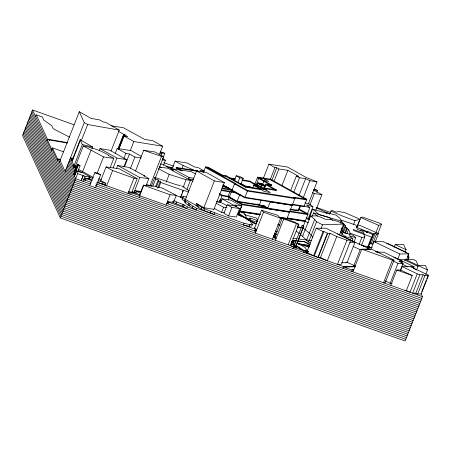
<?xml version="1.0" encoding="UTF-8"?>
<svg xmlns="http://www.w3.org/2000/svg" width="451" height="451" viewBox="0 0 451 451"><rect width="100%" height="100%" fill="white"/><g stroke="black" fill="none" stroke-linecap="round" stroke-linejoin="round"><path stroke-width="0.68" d="M307.892 246.409L308.168 245.073L298.461 243.884M73.874 124.718L32.573 109.976L22.55 135.548L60.287 217.918L405.133 341.024L422.502 296.702L421.065 293.567M35.584 116.555L36.255 114.853L42.36 117.029L43.786 120.152L51.747 125.598L53.173 128.721L69.623 137.2M46.724 140.87L47.394 139.167L36.255 114.853M49.328 140.689L49.773 139.551L67.492 142.612M51.307 150.871L52.474 147.889L63.676 151.886M57.254 160.686L57.92 158.977L60.575 159.417M59.408 162.23L79.297 111.701L91.034 118.393L99.705 119.921L103.2 121.917L105.681 122.351L119.284 130.108L111.104 150.984M65.113 171.521L84.292 122.593L79.297 111.701M71.292 159.699L71.963 157.997L73.225 158.532M80.165 139.849L71.884 160.99L72.233 161.069L80.52 139.928L80.165 139.849L82.324 144.557L74.037 165.697L75.413 166.019M81.281 140.83L87.674 124.521L119.284 130.108M72.949 166.475L73.614 164.767M73.744 168.217L74.415 166.509L75.717 166.819M76.647 168.426L74.855 167.468L83.272 145.983C92.122 147.471 100.691 150.516 108.488 155.037L108.55 155.426L108.223 155.364L113.799 158.34L110.23 167.451M77.617 164.012L73.609 174.238L74.218 174.655L78.226 164.429L77.617 164.012L73.767 174.588L74.218 174.655M73.806 174.672L77.814 164.44L80.081 165.726L77.826 171.476M74.24 175.625L78.249 165.399L77.814 164.44M74.516 176.228L76.523 171.115L83.209 172.936L90.854 177.26L85.014 176.223L77.657 173.596L76.523 171.115M60.287 217.918L77.657 173.596M93.318 177.457L82.629 171.628L91.051 150.149L83.272 145.989M91.852 148.903L92.607 146.987L80.52 139.928M83.198 175.563L81.157 180.676L83.159 175.557M83.007 181.336L85.014 176.223M85.171 178.072L84.506 179.774L85.538 180.293L86.209 178.59L85.171 178.072L90.183 178.962M99.243 150.566L100.009 148.616L109.762 150.211L126.703 159.671L123.901 166.825M89.264 179.03L89.935 177.322L89.242 176.972L88.571 178.675L92.286 180.287M89.681 185.66L94.761 172.705L97.286 173.043L100.612 174.796L95.539 187.751L94.575 187.25M97.14 173.223L103.521 156.948L113.799 158.34M100.556 180.992L106.07 166.932L119.222 168.775L137.183 178.635L131.416 193.338M102.546 184.166L103.211 182.463L105.793 183.348L105.122 185.057L97.32 182.305M115.191 153.605L117.204 148.464L131.032 150.611L141.129 156.271M118.021 148.672L123.67 134.257L125.203 134.855L124.465 134.736L118.816 149.157M118.077 149.36L123.986 134.285M118.776 149.146L123.912 136.039L127.734 136.676L124.465 134.736M113.128 167.828L116.95 158.075L126.703 159.671M106.07 166.932L112.632 170.534L106.622 185.88L103.431 184.126M116.465 168.708L117.728 165.483L128.879 167.411L144.743 175.901L143.858 175.766L148.858 178.624L146.079 185.722M123.912 158.504L125.925 153.363L129.46 154.045L134.894 157.016L141.129 157.968M130.209 150.724L133.806 141.552L162.687 146.242L159.35 154.761M124.425 166.887L129.46 154.045M130.362 168.573L134.894 157.016M135.565 170.963L143.672 150.279L154.981 151.998L163.657 156.756L155.296 178.089M127.977 193.502L133.986 178.156L137.183 178.635M129.781 194.144L130.452 192.442L135.999 193.107L136.664 191.399L140.825 191.895M132.137 191.331L133.975 192.329L139.787 177.502L148.858 178.624M141.112 191.433L135.266 190.705L134.595 192.408L139.9 195.041M143.441 185.181L139.37 195.582L139.635 195.717L143.706 185.322L143.441 185.181L155.899 186.37L158.126 187.515L161.847 187.87L176.296 195.322L173.235 203.119M139.291 197.538L139.957 195.835M160.934 156.035L161.965 153.413L160.533 152.613L164.852 153.312L162.54 159.214M149.85 186.173L161.503 156.435L163.657 156.756M151.412 185.908L154.755 177.384L176.02 184.589L180.406 185.665M152.788 186.224L155.618 179.008L154.755 177.384M163.425 165.421L165.444 160.28L162.569 158.667M155.629 186.477L158.2 179.915L155.618 179.008M156.435 186.883L158.752 180.986L158.2 179.915M157.658 188.061L160.229 181.505L158.752 180.986M158.724 187.774L160.781 182.525L160.229 181.505M171.014 168.499L171.459 167.366L172.823 167.546M166.165 182.131L169.193 174.402L158.329 168.584M171.786 169.593L175.118 161.086L187.43 163.065L194.381 166.943L198.028 167.53L204.523 171.149L199.894 170.41L202.572 171.904M172.716 170.94L173.483 168.99L191.213 171.645L195.458 173.973M180.451 170.348L176.138 167.958L176.341 167.445L197.155 170.732L198.88 171.69M166.007 205.132L170.083 194.736L176.296 195.322M167.873 201.777L167.208 203.48L167.981 203.897L168.651 202.189L167.873 201.777L173.556 202.313L172.35 201.693M182.119 168.178L183.145 165.562L175.118 161.086M174.041 200.588L173.37 202.296C177.553 204.985 182.745 205.47 186.691 208.633L187.357 206.924C183.602 203.807 177.542 203.08 174.221 200.605M175.946 203.756L176.612 202.054M183.089 187.458L186.122 179.729L190.457 180.31L186.928 189.324M180.513 197.442L181.798 194.167M182.311 192.853L183.083 190.886M180.688 197.752L183.337 190.232L188.642 192.098M188.292 179.487L189.059 177.536L193.874 178.207M183.191 196.196L182.723 197.335L185.073 199.483L185.789 201.039L192.938 206.203L196.737 208.334L196.072 210.036L188.157 205.132L185.124 202.747L184.408 201.185L182.052 199.038L183.191 196.196L186.297 197.093M182.475 206.084L183.14 204.382M184.408 201.185L185.073 199.483M213.729 209.766L224.378 182.587L206.581 172.586L196.568 170.923L185.412 199.398L198.964 207.015M197.155 170.732L196.957 171.245L176.138 167.958M183.444 206.699L184.115 204.996M185.124 202.747L185.789 201.039M188.157 205.132L188.828 203.429M189.285 205.865L189.95 204.162M203.412 172.451L205.6 166.876L208.469 167.332L222.687 175.225L226.16 175.772L245.547 186.539L265.211 189.645L270.38 192.515L264.596 191.602L259.426 188.732M192.267 207.905L192.938 206.203M234.492 183.647L205.363 167.473L208.232 167.93L208.469 167.332M196.602 203.604L195.943 205.318C200.949 210.222 207.804 211.784 214.016 214.501L214.687 212.793C208.469 210.081 201.62 208.514 196.608 203.61L203.88 207.697L213.887 209.354M197.403 206.49L198.068 204.788M201.09 209.112L201.76 207.409M203.717 208.103L214.366 180.93L224.378 182.587M203.813 210.572L204.478 208.869M208.232 167.93L222.456 175.822L222.687 175.225M210.341 212.906L211.012 211.198M222.456 175.822L225.923 176.369L226.16 175.772M219.4 202.336L222.157 195.3L219.13 193.569M225.962 187.216L226.193 186.618L222.743 186.071M220.477 202.651L221.982 198.818L230.472 200.047L241.781 205.972L238.275 214.918M214.214 208.356L221.565 212.37L223.566 207.257L226.954 207.702M221.92 195.779L227.896 196.726L230.044 191.235M221.858 188.619L230.534 189.989L230.765 189.392L244.989 197.29L292.4 204.777M234.357 180.4L236.155 175.811L239.628 176.358L243.247 178.37L240.935 184.273M228.178 200.018L231.34 191.951M293.979 198.074L294.841 198.553L247.424 191.066L234.497 183.89L235.095 183.985L235.332 183.388L234.734 183.292L231.825 190.705L232.423 190.801L232.66 190.204L222.952 184.814M227.236 204.816L223.893 213.34L228.556 215.944L236.245 217.032L239.582 208.509L235.118 206.028L227.236 204.816L231.899 207.421L239.582 208.509M237.976 182.413L239.774 177.824L243.247 178.37M228.556 215.944L231.899 207.421M242.672 185.141L242.875 184.628L240.851 184.307M227.896 196.726L236.944 201.749L239.819 194.415M235.569 206.445L236.07 205.171L241.781 205.972M236.059 206.699L236.561 205.425M240.834 184.121L245.259 186.573L245.457 186.06L250.085 186.793L251.805 187.751M225.923 176.369L245.316 187.137L245.547 186.539M242.001 180.411L249.538 181.601L249.741 181.088L257.279 185.276M289.728 211.592L242.317 204.106L239.408 211.525L260.024 214.777M232.457 190.717L231.859 190.621L244.786 197.797L247.661 190.469L295.072 197.955L286.825 219.011L284.761 218.684M250.085 186.793L249.882 187.306L245.259 186.573M252.774 187.875L253.981 184.792L258.609 185.519L265.07 189.11L266.231 189.29L265.994 189.888L264.838 189.708L258.372 186.116L253.75 185.389L260.21 188.975L260.447 188.377L253.981 184.792M292.282 204.782L303.94 206.626L306.815 199.297L270.617 179.199L257.583 177.142L254.714 184.47L257.453 184.904M256.05 185.068L258.874 177.857L263.502 178.59L268.672 181.46L264.049 180.727L262.764 184.008M256.963 185.31L257.927 182.847L261.394 183.394L265.273 185.547L264.309 188.011M258.372 186.116L258.609 185.519M252.47 224.203L249.922 224.598L244.143 223.313L243.478 225.015L249.251 226.306L251.799 225.912L252.47 224.203L250.666 222.258L249.95 220.697L247.345 218.983L237.519 214.394M246.9 220.116L247.345 218.983M261.163 183.991L265.041 186.145L261.569 185.592L257.696 183.439L261.163 183.991L261.394 183.394M263.294 178.455L268.897 164.164L287.49 167.033L306.353 177.542L317.019 181.849L308.366 203.931M260.171 188.338L261.467 189.054L261.23 189.651L259.939 188.93L260.447 188.377M260.841 187.464L261.805 185L265.273 185.547M257.73 220.144L257.183 220.511L250.655 218.183L249.2 218.402L248.535 220.111L249.989 219.885L256.518 222.213L257.064 221.847L257.73 220.144L256.343 218.002L244.442 214.642M249.989 219.885L250.655 218.183M263.412 188.45L263.643 187.858L276.362 189.865L276.13 190.463L263.412 188.45L265.994 189.888M249.251 226.306L249.922 224.598M264.325 188.45L266.022 184.121L271.806 185.034L271.57 185.632L265.786 184.718L276.13 190.463M264.838 189.708L265.07 189.11M258.942 206.028L261.259 200.126M270.397 179.233L274.975 167.546L276.779 167.8L278.836 168.984L287.901 170.326L298.917 176.442L296.335 176.065L290.732 190.35M271.57 185.632L257.352 177.739L270.386 179.797L270.617 179.199M257.312 203.97L261.332 206.203L261.563 205.605L260.419 204.968M271.942 180.135L276.779 167.8M262.583 205.256L262.386 205.763L267.556 208.638L289.531 212.105M256.518 222.213L257.183 220.511M254.347 228.572L261.535 210.222L277.512 215.217L280.646 218.267L272.432 239.239M273.999 181.325L278.836 168.984M256.45 229.525L255.475 229.3L254.809 231.002L255.785 231.233L256.45 229.525L254.652 227.783M255.469 231.121L256.14 229.412M255.311 233.128L263.531 212.156L261.535 210.222M267.556 208.638L270.431 201.304M282.044 185.265L287.901 170.326M274.574 237.66L282.422 217.641L295.636 222.501L296.555 223.442L298.85 224.378L290.5 245.688L293.979 246.81M293.855 192.064L299.453 177.779L305.643 178.59L309.922 180.738L317.019 181.849M275.392 240.298L283.741 218.983L282.422 217.641M306.815 199.297L293.781 197.239L293.545 197.831L306.579 199.889L270.386 179.797M299.024 195.48L305.643 178.59M289.897 209.597L298.1 210.888L300.005 206.022M303.303 197.623L309.922 180.738M299.216 209.574L300.755 205.645M288.206 244.752L296.555 223.442M297.795 226.013L298.556 224.079M290.872 243.681L291.16 243.974L290.489 245.682L290.202 245.389M292.97 243.557L293.415 242.418L292.862 241.206M309.944 204.771L314.313 193.626L321.941 194.629L315.773 210.363M292.676 246.161L294.323 247.052L293.652 248.76L293.049 248.428L294.385 245.023L291.786 243.613M302.119 225.545L293.77 246.855L295.456 247.458L303.811 226.148L302.119 225.545L303.811 226.148M307.244 214.298L309.809 207.753L306.505 204.895L312.949 206.767L308.078 219.197M302.751 227.62L308.095 213.977L298.895 208.869M316.844 192.323L317.617 190.356L314.319 189.178M295.366 247.362L303.715 226.052M295.777 248.095L296.724 245.682L295.602 245.609M296.578 247.345L297.023 246.207C300.817 247.638 304.025 252.047 308.332 251.28L307.661 252.988L306.19 253.236L306.86 251.528M308.608 219.49L312.661 209.151L326.812 213.3L325.876 212.517L336.063 215.104L339.868 218.278L341.508 221.21L340.747 223.149M302.491 236.555L310.53 216.035L317.312 215.809L325.797 219.423L330.927 219.445L337.929 221.452L343.769 224.074L339.496 234.977M299.109 248.777L299.554 247.644M312.323 216.097L313.58 212.889L328.982 217.427L332.725 220.511M300.219 249.431L300.665 248.298M297.699 241.178L304.718 241.725L310.164 244.442M306.404 240.558L314.697 219.395L310.53 216.035M308.478 242.272L316.523 221.751L314.697 219.395M305.575 251.072L304.91 252.774L303.438 252.137L304.109 250.435L307.712 250.722L305.97 249.132L305.254 247.571L297.863 243.365M307.723 246.212L308.168 245.073M307.796 246.364L308.242 245.226M306.37 253.18L307.041 251.472M307.187 251.117L316.162 228.217L325.859 228.212L350.793 240.186L341.306 264.393L337.466 264.399L346.954 240.191L350.793 240.186M307.345 250.722L308.123 251.094L307.661 252.988M321.011 228.64L322.516 224.79L343.769 224.074M329.675 214.208L330.927 211.012L332.5 210.549L336.175 212.15L338.611 211.406L339.766 211.908L340.652 211.654L342.495 212.455L343.617 212.117L359.96 219.237L356.95 226.909M307.3 252.723L313.558 255.728L323.04 231.521C325.487 231.526 327.341 234.17 329.991 233.297L336.79 236.561L346.954 240.191M313.558 255.728L314.398 255.728L323.886 231.521M327.42 233.218L317.932 257.425L314.398 255.728M327.651 233.302L318.164 257.51L320.503 257.504L327.302 260.774L336.79 236.561M320.503 257.504L329.991 233.297M340.719 222.112L341.48 220.167L355.946 225.156L357.434 229.452L363.461 231.645L364.075 233.398L353.251 229.474L353.629 230.529L363.94 234.266L364.853 236.888L361.55 245.31M341.125 229.779L341.886 227.834M342.901 225.241L343.662 223.301L342.416 222.845L341.48 220.167M341.881 230.534L344.164 224.705L343.662 223.301M342.726 231.786L345.263 225.308L344.164 224.705M341.497 236.003L342.495 233.449L340.358 231.634M343.482 232.383L345.511 227.197L345.263 225.308M344.801 233.004L346.83 227.823L345.511 227.197M345.421 233.342L347.197 228.809L346.83 227.823M344.699 237.762L345.207 236.482L342.055 233.973M346.83 233.855L348.606 229.317L347.197 228.809M349.587 234.447L350.094 233.15L348.606 229.317M353.494 224.564L354.999 220.731L359.96 219.237M357.457 226.007L360.761 217.585L362.367 217.021L381.089 223.702L381.422 224.435L377.617 234.154M351.865 241.37L352.874 238.804L349.153 235.71L355.754 237.615L353.996 242.108M342.935 268.294L343.606 266.592L355.349 266.366M341.779 262.781L346.999 262.691L355.016 242.232L337.449 233.945M345.832 267.843L346.278 266.704M359.086 244.532L361.877 237.406L364.853 236.888M366.375 232.722L366.877 231.442L367.554 231.284L373.434 233.877L375.108 233.455L376.5 234.075L378.49 233.573L375.232 241.888M353.95 269.613L352.248 269.675L351.583 271.384L351.881 271.372M353.747 265.904L360.107 249.679L362.198 249.629M367.052 232.564L367.554 231.284M352.862 271.84L361.753 249.166L371.585 249.206L394.056 260.12L385.171 282.794L383.53 282.788L392.421 260.114L394.056 260.12M367.734 246.798L371.494 237.209L373.27 234.655L361.02 229.756L360.304 230.777M373.434 233.877L369.425 244.104L371.1 243.687L372.492 244.301L376.5 234.075M373.27 234.655L369.262 244.887L367.841 246.928M369.262 247.864L369.707 246.731L363.213 245.868L361.431 245.231M371.1 243.687L375.108 233.455M375.976 232.49L378.767 225.365L381.422 224.435M370.846 249.442L373.93 241.584L382.938 241.482L408.815 253.868L406.509 259.765M394.185 247.137L395.206 244.532L403.549 244.47L406.063 249.741L405.297 251.692M397.754 259.212L399.806 253.969L408.815 253.868M390.025 283.64L397.996 263.299L403.109 263.356L400.285 270.572M390.775 285.37L396.784 270.031L400.488 269.986L412.237 275.544L406.227 290.889L404.987 290.303M401.745 263.283L402.517 261.315L383.739 252.227L376.264 252.137M400.606 270.386L402.1 266.575L410.393 266.541L428.281 275.155L428.45 275.522L421.234 293.934L417.682 294.08L415.856 293.156L412.671 293.189L419.887 274.777L423.072 274.744L424.898 275.668L428.45 275.522M404.744 260.52L405.246 259.24L413.082 259.415L416.093 260.881L418.246 265.583L405.246 259.24M407.789 259.821L408.927 257.267L407.93 259.821M413.381 268.734L414.148 266.783L393.802 257.07M416.532 270.087L418.291 265.605L425.394 265.374L427.497 269.963L425.744 274.45M402.1 266.575L417.237 273.83L410.021 292.242L406.238 290.427M415.856 293.156L423.072 274.744M417.682 294.08L424.898 275.668M421.815 291.662L426.291 280.234M426.793 278.966L428.281 275.155M182.052 199.038L182.52 197.904L183.14 197.921M247.971 219.271L249.2 218.402M367.159 247.802L369.707 246.731M366.99 248.225L369.538 247.154L372.109 247.498M370.773 247.7L371.928 247.216M356.296 226.374L360.022 225.438L378.49 233.573M399.191 259.787L403.882 259.596L418.038 266.383M355.185 266.795L343.437 267.015L352.383 270.093M364.29 249.578L370.564 249.431L350.326 240.005M349.796 242.322L355.016 242.232M386.778 243.732L388.148 243.709L406.796 252.611M410.748 266.834L414.148 266.783M375.486 251.455L376.889 251.438L378.908 252.402M402.517 261.315L398.808 261.27L403.109 263.356M392.099 283.267L390.183 283.245L385.188 280.826M236.07 205.171L233.24 204.98L221.982 198.818M296.059 247.385L293.55 247.154L305.406 251.5L295.895 246.111M298.286 244.098L300.738 244.053L308.907 246.376M292.259 240.282L296.414 240.766M297.795 240.924L304.718 241.725M292.158 240.541L296.313 241.02M292.654 238.263L296.741 238.765M298.105 238.929L311.731 240.597M307.582 245.716L309.628 245.97M307.481 245.975L309.527 246.223M133.975 192.329L135.368 192.504M74.624 165.354L73.451 165.196L74.246 166.938M221.565 212.37L224.271 212.725M172.66 167.975L167.89 167.298M162.101 159.823L165.444 160.28M98.527 178.895L101.272 179.261M159.474 167.073L168.195 168.291L190.457 180.31M166.019 166.582L171.459 167.366M74.849 167.468L76.18 167.659M216.39 201.62L220.516 202.211L226.988 205.752M151.626 186.004L146.203 184.442M131.839 192.273L128.642 191.793L422.502 296.702M219.4 194.883L222.157 195.3M159.231 167.315L160.59 167.53M77.775 164.356L78.226 164.429M229.159 177.841L235.349 178.816M242.204 179.898L249.741 181.088M235.151 179.329L231.036 178.681L231.239 178.168L234.909 180.208M245.316 187.137L261.23 189.651M222.506 186.669L228.499 187.616M222.095 188.022L230.765 189.392M232.062 190.113L232.66 190.204M221.368 189.961L235.941 192.267L235.738 192.774L221.165 190.474M240.958 195.232L239.582 195.012L230.534 189.989M292.479 204.275L304.143 206.113M244.786 197.797L292.203 205.284M292.169 205.368L270.194 201.901L269.044 201.264M221.447 195.165L228.093 196.213L242.317 204.106M229.39 196.929L229.987 197.025M229.187 197.442L229.785 197.538M229.751 197.623L229.153 197.527L242.08 204.703L289.497 212.19M290.1 209.084L298.297 210.38M237.147 201.236L259.15 204.709M236.944 201.749L264.872 206.13M261.332 206.203L265.955 206.936M289.79 211.091L308.095 213.977M289.559 211.688L307.864 214.575L298.043 209.129M287.118 217.906L305.423 220.798M239.644 210.927L260.255 214.18M279.496 217.219L287.056 218.414M286.921 218.419L305.22 221.311M286.887 218.504L305.192 221.396M239.442 211.44L260.058 214.693M279.986 217.839L286.859 218.927M279.953 217.923L282.698 218.357M297.327 226.763L302.074 227.513M278.199 224.254L279.575 224.474M297.124 227.276L301.195 227.913M277.996 224.767L280.06 225.094M277.968 224.852L280.026 225.179M275.527 231.075L276.903 231.29M275.324 231.588L277.388 231.91M159.896 153.081L161.965 153.413M47.394 139.167L49.773 139.551M111.47 125.818L123.405 127.757L144.765 139.438L152.872 140.735L162.687 146.242M313.676 189.713L317.617 190.356M193.631 179.695L188.281 178.816L192.915 181.387M60.406 159.84L57.756 159.406L52.474 147.889M67.323 143.04L47.225 139.59L51.809 149.591M160.285 164.012L163.409 164.559L173.573 170.061M78.249 165.399L80.081 165.726M84.974 179.859L83.677 179.628L91.017 182.249M72.904 159.366L71.963 157.997M82.324 144.557L92.607 146.987M341.018 231.803L352.896 235.18L355.754 237.615M304.921 202.764L309.566 204.1L312.949 206.767M340.928 230.151L342.224 230.529L343.82 232.519M341.508 221.21L319.285 214.693L312.661 209.151M306.206 218.555L309.583 219.547M304.498 221.402L308.467 222.569M340.477 232.851L342.495 233.449M297.587 243.534L309.115 247.249M345.207 236.482L352.874 238.804M304.154 205.977L309.809 207.753M169.193 174.402L186.122 179.729M275.849 237.598L274.738 237.249L276.057 238.59L273.097 237.536M291.16 243.974L294.385 245.023M293.049 248.428L294.48 245.53L291.622 244.042M143.672 150.279L161.503 156.435M181.544 186.066L184.397 187.069L185.237 188.625L187.503 189.42L187.892 190.136L189.127 190.57M160.781 182.525L183.512 190.542M182.655 197.752L175.586 195.508M160.308 151.688L164.852 153.312M317.025 207.635L330.606 212.483M163.786 162.648L173.725 166.194M283.741 218.983L298.85 224.378M263.531 212.156L280.646 218.267M361.753 249.166L392.421 260.114M417.237 273.83L419.887 274.777M239.261 211.609L244.487 213.475L247.571 219.468M396.784 270.031L412.237 275.544M112.632 170.534L133.986 178.156M252.132 222.18L256.704 223.809M143.706 185.322L170.083 194.736M214.687 212.793L244.143 223.313M196.737 208.334L255.475 229.3M94.761 172.705L100.612 174.796M187.357 206.924L255.982 231.425L254.984 230.455M168.651 202.189L295.456 247.458M166.678 203.429L343.606 266.592M352.248 269.675L353.533 270.132M97.985 180.597L103.211 182.463M86.209 178.59L91.683 180.547M421.832 298.404L96.576 182.136M421.166 300.107L95.911 183.845M90.347 183.957L75.655 178.709L68.456 162.997M420.495 301.815L95.24 185.547M419.83 303.517L74.984 180.417L67.785 164.7M419.159 305.226L74.319 182.119L67.12 166.408M418.494 306.928L73.648 183.822L66.449 168.11M417.823 308.631L72.983 185.53L65.784 169.813M417.158 310.339L72.312 187.233L60.079 160.522M416.487 312.041L71.647 188.941L57.92 158.977M415.822 313.749L70.976 190.643L51.978 149.168M415.151 315.452L70.311 192.346L32.573 109.976M414.486 317.154L69.64 194.054L31.903 111.679M413.815 318.863L68.975 195.757L31.237 113.387M413.15 320.565L68.304 197.465L30.567 115.09M412.479 322.273L67.639 199.167L29.901 116.792M411.814 323.976L66.968 200.87L29.23 118.5M411.143 325.684L66.303 202.578L28.565 120.203M410.478 327.387L65.632 204.28L27.894 121.911M409.807 329.089L64.967 205.989L27.229 123.613M409.142 330.797L64.296 207.691L26.558 125.316M408.471 332.5L63.63 209.394L25.893 127.024M407.805 334.208L62.96 211.102L25.222 128.727M407.135 335.91L62.294 212.804L24.557 130.435M406.469 337.613L61.624 214.513L23.886 132.137M405.799 339.321L60.958 216.215L23.221 133.846M350.094 233.15L361.877 237.406M354.999 220.731L342.523 216.068L330.927 211.012M363.748 234.114L371.494 237.209M361.674 245.118L364.904 246.409M89.935 177.322L92.957 178.579M183.145 165.562L195.277 170.726M360.761 217.585L378.767 225.365M366.877 231.442L356.256 227.219M292.248 240.868L295.991 242.531M256.016 224.029L246.86 219.163M273.537 235.422L275.437 236.273M273.374 235.845L275.273 236.702M346.695 262.116L355.427 266.056M274.309 233.652L276.192 234.514M274.146 234.08L276.029 234.937M345.793 262.138L346.999 262.691M291.504 241.539L293.415 242.418M291.335 241.967L293.251 242.847L295.067 244.436M353.071 246.432L360.107 249.679M316.128 207.685L329.32 213.859M274.496 233.545L276.395 234.441M78.04 170.647L82.172 172.592M418.291 265.605L427.497 269.963M407.541 256.675L408.792 257.273M402.754 264.359L408.025 266.879M395.206 244.532L406.063 249.741M373.93 241.584L399.806 253.969M413.398 268.334L416.532 269.833M316.162 228.217L323.04 231.521M393.627 261.185L397.996 263.299M238.635 215.059L240.986 216.209M135.266 190.705L140.565 193.338M304.622 241.984L310.062 244.696M274.191 233.235L275.967 234.131M316.523 221.751L322.516 224.79M310.587 242.858L307.7 241.392L300.541 234.447M217.252 201.541L218.498 202.195M312.504 192.662L314.313 193.626M313.558 190.142L321.941 194.629M78.44 169.39L82.629 171.628M117.728 165.483L139.787 177.502M159.44 166.633L161.272 167.631M216.215 203.243L223.566 207.257M91.051 150.149L103.521 156.948M296.335 176.065L299.453 177.779M173.483 168.99L189.059 177.536M100.72 180.569L105.793 183.348M118.151 131.207L123.67 134.257M268.897 164.164L274.975 167.546M257.583 177.142L271.806 185.034M293.781 197.239L295.072 197.955M266.022 184.121L276.362 189.865M257.927 182.847L261.805 185M263.643 187.858L266.231 189.29M249.538 181.601L256.489 185.457M236.155 175.811L239.774 177.824M296.251 209.862L298.1 210.888M241.037 183.608L245.457 186.06M231.651 179.019L234.712 180.721M205.6 166.876L235.332 183.388M234.734 183.292L247.661 190.469M263.085 205.34L265.385 206.614M263.159 205.571L267.759 208.125M222.749 185.327L232.423 190.801M176.341 167.445L182.497 170.861M228.02 196.557L229.198 197.211M227.327 196.275L229.147 197.284M220.032 199.799L221.853 200.813M219.829 200.312L221.046 200.988M219.8 200.396L221.013 201.073M123.912 136.039L133.806 141.552M100.009 148.616L116.95 158.075M196.568 170.923L214.366 180.93M117.204 148.464L125.925 153.363M246.223 218.521L238.229 213.87M84.292 122.593L87.674 124.521M72.154 158.848L70.457 157.884L74.037 165.697M296.251 231.143L299.47 233.618M306.297 217.483L307.368 218.318M303.044 228.054L309.318 233.122L312.87 237.373M313.58 212.889L317.487 216.277M407.862 254.939L408.927 257.267M375.271 241.048L375.796 242.198M254.274 223.719L253.795 222.681L247.278 219.051L239.442 213.644L238.726 212.083M74.415 166.509L75.61 169.125L76.225 169.542L75.768 169.469L76.27 169.818L75.599 171.521L75.142 171.262L75.554 171.245L74.945 170.828L69.792 159.586M75.576 172.214L75.853 172.818M69.121 161.289L74.274 172.536L74.889 172.953L74.471 172.964M74.911 173.923L75.187 174.526"/></g></svg>
